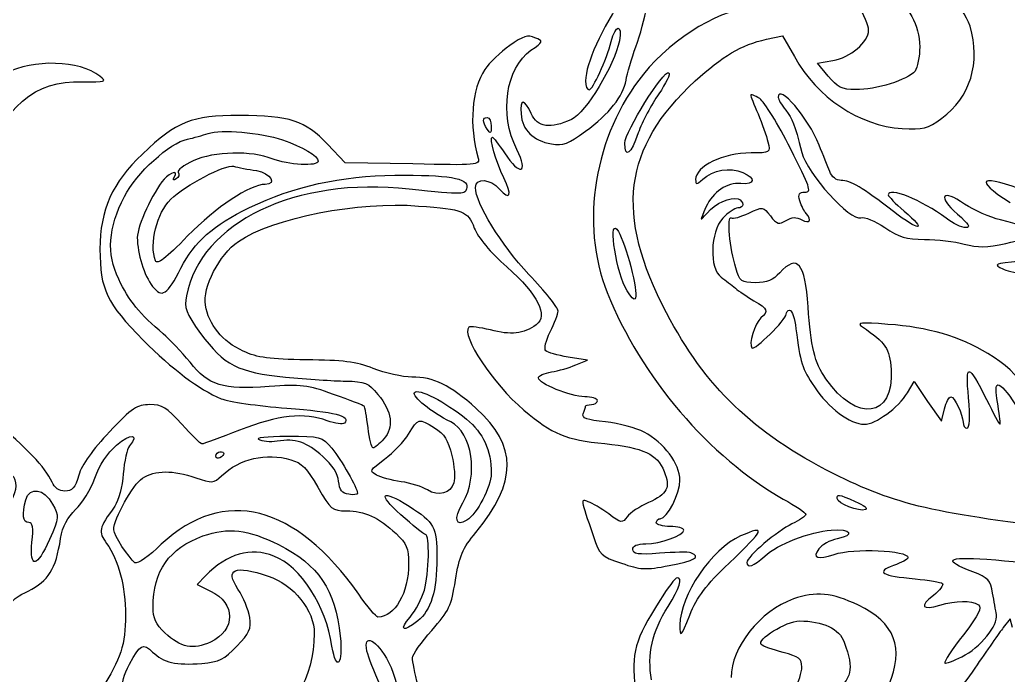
# Model space of a CAD drawing. Extents: x 5 to 315, y 92 to 398.
# Drawn here: x 139.7 to 210.7, y 302.2 to 349.3 of the extents above; entities that cross this region are included whole.
import ezdxf

# ---------------------------------------------------------------- set-up
doc = ezdxf.new("R2010")
doc.units = 0
doc.layers.get('0').update_dxf_attribs({"linetype": 'CONTINUOUS'})

msp = doc.modelspace()

# ---------------------------------------------------------------- linework, layer by layer
at = {"color": 1}
for points in [[(193.322222, 347.881222), (194.479333, 348.135222), (195.326, 346.639444)], [(167.950444, 338.934778), (163.096222, 339.019444), (161.826222, 340.345889)], [(179.634444, 324.513222), (180.481111, 324.851889), (179.098222, 325.077667)]]:
    msp.add_lwpolyline(points, dxfattribs=at)
at = {"color": 7}
for points in [[(197.753111, 345.228333), (196.991111, 346.159667), (198.091778, 346.357222)], [(185.589333, 343.958333), (185.589333, 343.958333)], [(192.193333, 343.873667), (192.193333, 343.873667)], [(194.168889, 343.704333), (194.168889, 343.704333)], [(173.566667, 341.644111), (173.566667, 341.644111)], [(158.580667, 340.656333), (158.580667, 340.656333)], [(156.718, 338.455), (156.718, 338.455)], [(183.585556, 331.568778), (183.585556, 331.568778)], [(203.454, 322.509444), (203.933778, 323.327889), (204.893333, 321.888556), (205.881111, 320.477444), (206.106889, 321.352333)], [(169.502667, 319.997667), (169.502667, 319.997667)], [(171.788667, 320.618556), (171.788667, 320.618556)], [(147.602222, 318.699444), (147.602222, 318.699444)], [(154.375556, 318.163222), (154.375556, 318.163222)], [(162.136667, 318.530111), (162.136667, 318.530111)], [(159.173333, 317.711667), (159.173333, 317.711667)], [(142.070667, 314.522556), (142.070667, 314.522556)], [(167.668222, 314.381444), (167.668222, 314.381444)], [(199.700444, 314.720111), (199.700444, 314.720111)], [(191.459556, 312.236556), (191.459556, 312.236556)], [(158.298444, 311.615667), (158.298444, 311.615667)], [(153.049111, 309.386111), (152.456444, 308.765222), (153.416, 308.285444)], [(157.564667, 309.357889), (157.564667, 309.357889)], [(185.674, 307.608111), (185.674, 307.608111)], [(195.269556, 307.721), (195.269556, 307.721)], [(210.989333, 305.660778), (210.82, 306.281667), (210.312, 305.660778)], [(166.200667, 303.177222), (166.200667, 303.177222)]]:
    msp.add_lwpolyline(points, dxfattribs=at)
at = {"color": 1}
for points in [[(207.941333, 348.812556), (207.489778, 350.336556), (205.288444, 352.283889), (203.397556, 352.848333)], [(192.616667, 350.167222), (190.217778, 350.167222), (186.661778, 348.078778), (184.488667, 345.369444)], [(205.909333, 342.208556), (207.941333, 343.704333), (208.731556, 346.216111), (207.941333, 348.812556)], [(176.699333, 347.994111), (176.219556, 348.219889), (175.852667, 348.107), (174.893111, 347.429667)], [(176.417111, 347.091), (177.320222, 347.711889), (177.320222, 347.740111), (176.699333, 347.994111)], [(188.214, 344.889667), (190.161333, 346.667667), (191.516, 347.486111), (193.322222, 347.881222)], [(174.893111, 347.429667), (174.244, 346.949889), (173.425556, 346.187889), (173.115111, 345.708111)], [(175.401111, 339.979), (174.131111, 342.519), (174.610889, 345.792778), (176.417111, 347.091)], [(145.485556, 345.228333), (144.018, 346.385444), (140.716, 346.470111), (138.684, 345.425889)], [(195.326, 346.639444), (196.991111, 343.676111), (199.982667, 341.672333), (203.058889, 341.474778)], [(173.115111, 345.708111), (172.155556, 344.325222), (171.958, 341.672333), (172.635333, 339.358111)], [(136.285111, 337.890556), (138.909778, 343.337444), (140.716, 344.917889), (144.215556, 344.833222)], [(144.215556, 344.833222), (145.908889, 344.805), (145.993556, 344.833222), (145.485556, 345.228333)], [(184.488667, 345.369444), (180.960889, 340.995), (179.916667, 334.645), (181.892222, 329.706111)], [(186.153778, 328.238556), (182.428444, 335.378778), (183.021111, 340.091889), (188.214, 344.889667)], [(155.504444, 342.406111), (152.033111, 342.406111), (151.017111, 342.011), (148.533556, 339.640333)], [(161.826222, 340.345889), (160.189333, 342.039222), (159.145111, 342.406111), (155.504444, 342.406111)], [(203.058889, 341.474778), (204.582889, 341.390111), (204.865111, 341.446556), (205.909333, 342.208556)], [(174.469778, 337.947), (173.933556, 339.019444), (173.397333, 340.853889), (173.651333, 340.853889)], [(173.651333, 340.853889), (173.707778, 340.853889), (174.102889, 340.345889), (174.526222, 339.725)], [(174.526222, 339.725), (175.626889, 338.031667), (176.276, 338.229222), (175.401111, 339.979)], [(148.533556, 339.640333), (146.360444, 337.580111), (145.485556, 335.661), (145.485556, 332.810556)], [(172.635333, 339.358111), (172.776444, 338.850111), (172.522444, 338.821889), (167.950444, 338.934778)], [(172.437778, 337.241444), (172.437778, 337.947), (173.510222, 337.890556), (174.159333, 337.128556)], [(174.159333, 337.128556), (174.949556, 336.253667), (175.090667, 336.677), (174.469778, 337.947)], [(176.276, 331.004333), (174.272222, 333.149222), (172.437778, 336.112556), (172.437778, 337.241444)], [(155.419778, 333.375), (157.903333, 335.068333), (164.112222, 336.281889), (168.345556, 335.915)], [(168.345556, 335.915), (171.647556, 335.661), (171.845111, 335.576333), (172.353111, 334.334556)], [(172.353111, 334.334556), (172.607111, 333.657222), (173.510222, 332.584778), (174.695556, 331.540556)], [(145.485556, 332.810556), (145.485556, 329.931889), (145.965333, 328.944111), (148.59, 326.291222)], [(153.049111, 328.803), (152.851556, 330.101222), (154.036889, 332.415444), (155.419778, 333.375)], [(174.695556, 331.540556), (176.953333, 329.536778), (177.687111, 328.069222), (176.784, 327.391889)], [(178.364444, 328.379667), (178.364444, 328.605444), (177.433111, 329.790778), (176.276, 331.004333)], [(181.892222, 329.706111), (184.291111, 323.666556), (189.258222, 317.852778), (194.535778, 314.889444)], [(155.758444, 325.501), (154.290889, 326.178333), (153.274889, 327.420111), (153.049111, 328.803)], [(177.8, 326.883889), (178.110444, 327.504778), (178.364444, 328.182111), (178.364444, 328.379667)], [(198.12, 316.723889), (192.390889, 319.602556), (188.919556, 322.961), (186.153778, 328.238556)], [(171.958, 327.222556), (171.393556, 326.629889), (173.679556, 323.158556), (175.909111, 321.267667)], [(173.510222, 327.025), (172.748222, 327.194333), (172.042667, 327.307222), (171.958, 327.222556)], [(176.784, 327.391889), (175.909111, 326.742778), (174.949556, 326.629889), (173.510222, 327.025)], [(177.489556, 325.529222), (177.348444, 325.670333), (177.489556, 326.263), (177.8, 326.883889)], [(148.59, 326.291222), (150.650222, 324.202778), (152.597556, 322.763444), (154.178, 322.086111)], [(160.302222, 324.880111), (157.649333, 324.908333), (156.830889, 325.021222), (155.758444, 325.501)], [(179.098222, 325.077667), (178.336222, 325.190556), (177.602444, 325.416333), (177.489556, 325.529222)], [(165.1, 324.259222), (163.858222, 324.739), (162.898667, 324.851889), (160.302222, 324.880111)], [(167.865778, 323.638333), (167.216667, 323.638333), (165.946667, 323.920556), (165.1, 324.259222)], [(177.884667, 324.005222), (178.364444, 324.089889), (179.182889, 324.315667), (179.634444, 324.513222)], [(172.494222, 321.380556), (170.575111, 323.102111), (169.446222, 323.638333), (167.865778, 323.638333)], [(176.953333, 323.581889), (176.953333, 323.723), (177.376667, 323.920556), (177.884667, 324.005222)], [(180.283556, 322.227222), (179.267556, 322.227222), (176.953333, 323.186778), (176.953333, 323.581889)], [(181.186667, 321.945), (181.186667, 322.114333), (180.763333, 322.227222), (180.283556, 322.227222)], [(149.069778, 321.662778), (148.138444, 321.662778), (147.799778, 321.437), (146.162889, 319.715444)], [(151.355778, 320.251667), (150.283333, 321.465222), (149.944667, 321.662778), (149.069778, 321.662778)], [(154.178, 322.086111), (154.714222, 321.860333), (156.830889, 321.578111), (158.891111, 321.408778)], [(158.891111, 321.408778), (162.362444, 321.154778), (163.519556, 320.844333), (163.039778, 320.336333)], [(180.170667, 321.013667), (180.283556, 321.239444), (180.34, 321.493444), (180.34, 321.549889)], [(180.34, 321.549889), (180.34, 321.606333), (180.537556, 321.662778), (180.763333, 321.662778)], [(180.763333, 321.662778), (180.989111, 321.662778), (181.186667, 321.803889), (181.186667, 321.945)], [(161.798, 320.505667), (160.132889, 321.126556), (158.298444, 320.929), (155.504444, 319.828333)], [(172.466, 312.490556), (175.457556, 316.103), (175.457556, 318.727667), (172.494222, 321.380556)], [(175.909111, 321.267667), (177.997556, 319.517889), (178.872444, 319.151), (181.722889, 318.868778)], [(181.779333, 320.421), (180.424667, 320.562111), (180.057778, 320.703222), (180.170667, 321.013667)], [(142.042444, 316.103), (141.534444, 317.203667), (140.236222, 318.558333), (137.865556, 320.505667)], [(152.795111, 318.840556), (152.710444, 318.840556), (152.061333, 319.489667), (151.355778, 320.251667)], [(163.039778, 320.336333), (162.926889, 320.223444), (162.362444, 320.308111), (161.798, 320.505667)], [(184.545111, 319.687222), (184.008889, 319.969444), (182.738889, 320.308111), (181.779333, 320.421)], [(146.162889, 319.715444), (144.977556, 318.445444), (144.187333, 317.344778), (143.961556, 316.611)], [(155.504444, 319.828333), (154.121556, 319.292111), (152.908, 318.840556), (152.795111, 318.840556)], [(187.113333, 316.244111), (187.113333, 317.401222), (185.956222, 318.953444), (184.545111, 319.687222)], [(181.722889, 318.868778), (184.516889, 318.558333), (185.476444, 318.135), (185.984444, 316.865)], [(143.961556, 316.611), (143.707556, 315.679667), (143.481778, 315.453889), (142.973778, 315.453889)], [(185.984444, 316.865), (186.464222, 315.736111), (186.210222, 315.228111), (184.855556, 314.635444)], [(215.758889, 312.631667), (205.373111, 313.817), (202.579111, 314.466111), (198.12, 316.723889)], [(142.973778, 315.453889), (142.578667, 315.453889), (142.211778, 315.707889), (142.042444, 316.103)], [(185.702222, 313.478333), (186.210222, 313.478333), (187.113333, 315.284556), (187.113333, 316.244111)], [(180.537556, 314.691889), (179.973111, 314.889444), (179.944889, 315.002333), (180.904444, 312.208333)], [(182.005111, 313.817), (181.468889, 314.212111), (180.819778, 314.607222), (180.537556, 314.691889)], [(184.855556, 314.635444), (184.234667, 314.353222), (183.529111, 313.901667), (183.331556, 313.619444)], [(194.535778, 314.889444), (195.410667, 314.409667), (196.144444, 313.901667), (196.144444, 313.788778)], [(183.331556, 313.619444), (182.992889, 313.139667), (182.908222, 313.139667), (182.005111, 313.817)], [(196.144444, 313.788778), (196.144444, 313.675889), (195.692889, 313.365444), (195.156667, 313.111444)], [(185.42, 313.196111), (185.42, 313.365444), (185.561111, 313.478333), (185.702222, 313.478333)], [(186.407778, 312.913889), (185.871556, 312.913889), (185.42, 313.055), (185.42, 313.196111)], [(187.395556, 312.659889), (187.395556, 312.801), (186.944, 312.913889), (186.407778, 312.913889)], [(195.156667, 313.111444), (194.112444, 312.603444), (191.911111, 310.740778), (191.911111, 310.345667)], [(170.998444, 309.075667), (171.280667, 310.797222), (171.506444, 311.333444), (172.466, 312.490556)], [(180.904444, 312.208333), (181.356, 310.881889), (181.440667, 310.769), (182.908222, 310.289222)], [(184.658, 311.672111), (185.702222, 311.672111), (187.395556, 312.293), (187.395556, 312.659889)], [(193.209333, 310.797222), (194.112444, 311.643889), (196.454889, 312.547), (197.978889, 312.659889)], [(197.978889, 312.659889), (199.39, 312.772778), (199.728667, 312.293), (198.402222, 312.039)], [(183.726667, 311.277), (183.726667, 311.531), (184.037111, 311.672111), (184.658, 311.672111)], [(198.402222, 312.039), (197.894222, 311.926111), (197.273333, 311.587444), (197.075778, 311.305222)], [(185.645778, 310.994778), (184.093556, 310.881889), (183.726667, 310.938333), (183.726667, 311.277)], [(187.903556, 311.023), (187.706, 311.107667), (186.69, 311.079444), (185.645778, 310.994778)], [(186.351333, 310.119889), (188.157556, 310.458556), (188.665556, 310.740778), (187.903556, 311.023)], [(191.911111, 310.345667), (191.911111, 309.894111), (192.419111, 310.063444), (193.209333, 310.797222)], [(197.075778, 311.305222), (196.596, 310.656111), (196.991111, 310.515), (198.176444, 310.910111)], [(198.176444, 310.910111), (199.559333, 311.389889), (203.482222, 311.220556), (203.482222, 310.684333)], [(208.138889, 309.668333), (205.937556, 310.486778), (206.248, 310.769), (209.154889, 310.571444)], [(182.908222, 310.289222), (184.262889, 309.809444), (184.629778, 309.781222), (186.351333, 310.119889)], [(202.438, 310.119889), (201.139778, 309.640111), (201.591333, 309.386111), (203.990222, 309.160333)], [(203.482222, 310.684333), (203.482222, 310.571444), (203.030667, 310.317444), (202.438, 310.119889)], [(209.154889, 310.571444), (212.513333, 310.317444), (215.589556, 309.781222), (220.556667, 308.567667)], [(209.55, 308.144333), (209.408889, 309.047444), (209.239556, 309.245), (208.138889, 309.668333)], [(169.305111, 305.463222), (170.546889, 306.874333), (170.716222, 307.213), (170.998444, 309.075667)], [(203.990222, 309.160333), (204.978, 309.075667), (205.852889, 308.934556), (205.965778, 308.821667)], [(205.965778, 308.821667), (206.050444, 308.737), (205.768222, 308.341889), (205.316667, 307.975)], [(205.316667, 307.975), (204.300667, 307.184778), (204.47, 306.902556), (205.768222, 307.269444)], [(209.832222, 306.592111), (209.775778, 306.874333), (209.662889, 307.579889), (209.55, 308.144333)], [(205.768222, 307.269444), (206.953556, 307.608111), (207.997778, 307.636333), (208.534, 307.297667)], [(208.534, 307.297667), (208.816222, 307.100111), (208.590444, 306.620333), (207.461556, 305.152778)], [(207.348667, 303.572333), (208.675111, 304.221444), (209.973333, 305.830111), (209.832222, 306.592111)], [(167.922222, 303.487667), (167.922222, 303.741667), (168.543111, 304.616556), (169.305111, 305.463222)], [(207.461556, 305.152778), (206.643111, 304.108556), (206.050444, 303.205444), (206.135111, 303.120778)], [(168.317333, 301.512111), (168.091556, 302.358778), (167.922222, 303.261889), (167.922222, 303.487667)], [(206.135111, 303.120778), (206.191556, 303.064333), (206.756, 303.261889), (207.348667, 303.572333)]]:
    msp.add_open_spline(points, degree=3, dxfattribs=at)
at = {"color": 7}
for points in [[(183.162222, 351.155), (181.440667, 348.530333), (180.368222, 346.187889), (180.34, 344.889667)], [(202.240444, 350.985667), (203.482222, 350.393), (204.328889, 348.897222), (204.328889, 347.345)], [(183.952444, 347.345), (184.262889, 348.191667), (184.601556, 349.461667), (184.714444, 350.167222)], [(200.66, 348.530333), (200.66, 348.840778), (200.321333, 349.659222), (199.898, 350.364778)], [(182.174444, 347.711889), (182.484889, 348.953667), (182.992889, 349.010111), (182.767111, 347.768333)], [(198.091778, 346.357222), (199.333556, 346.554778), (200.66, 347.683667), (200.66, 348.530333)], [(182.767111, 347.768333), (182.428444, 346.018556), (180.368222, 342.631889), (179.324, 342.123889)], [(180.594, 344.240556), (180.848, 344.240556), (181.864, 346.441889), (182.174444, 347.711889)], [(183.246889, 344.946111), (183.331556, 345.425889), (183.642, 346.498333), (183.952444, 347.345)], [(204.328889, 347.345), (204.328889, 346.639444), (204.159556, 345.849222), (203.990222, 345.595222)], [(183.162222, 340.430556), (183.162222, 341.249), (185.956222, 345.708111), (186.323111, 345.482333)], [(203.990222, 345.595222), (203.482222, 344.974333), (201.168, 344.240556), (199.728667, 344.268778)], [(180.34, 341.277222), (182.033333, 342.519), (183.049333, 343.789), (183.246889, 344.946111)], [(180.34, 344.889667), (180.34, 344.522778), (180.452889, 344.240556), (180.594, 344.240556)], [(186.323111, 345.482333), (186.436, 345.397667), (186.125556, 344.720333), (185.589333, 343.958333)], [(199.728667, 344.268778), (198.740889, 344.268778), (198.402222, 344.438111), (197.753111, 345.228333)], [(197.104, 340.289444), (196.342, 342.236778), (194.168889, 344.748556), (194.168889, 343.704333)], [(176.445333, 342.547222), (175.937333, 343.647889), (175.626889, 343.619667), (175.711556, 342.519)], [(185.589333, 343.958333), (185.081333, 343.196333), (184.404, 341.954556), (184.121778, 341.164333)], [(192.842444, 343.619667), (192.475556, 343.845444), (192.193333, 343.958333), (192.193333, 343.873667)], [(192.193333, 343.873667), (192.193333, 343.817222), (192.419111, 343.196333), (192.729556, 342.519)], [(195.043778, 340.035444), (194.168889, 341.785222), (193.181111, 343.393889), (192.842444, 343.619667)], [(194.168889, 343.704333), (194.168889, 343.591444), (194.394667, 343.168111), (194.705111, 342.801222)], [(194.705111, 342.801222), (195.241333, 342.095667), (195.297778, 341.898111), (195.862222, 339.753222)], [(173.284444, 341.418333), (172.917556, 341.954556), (172.917556, 342.265), (173.284444, 342.265)], [(173.284444, 342.265), (173.453778, 342.265), (173.566667, 341.982778), (173.566667, 341.644111)], [(175.711556, 342.519), (175.796222, 341.361889), (176.586444, 340.599889), (177.884667, 340.374111)], [(179.324, 342.123889), (177.828222, 341.418333), (176.868667, 341.559444), (176.445333, 342.547222)], [(192.729556, 342.519), (193.011778, 341.841667), (193.322222, 340.938556), (193.435111, 340.515222)], [(153.246667, 341.107889), (154.178, 341.446556), (157.000222, 341.192556), (158.580667, 340.656333)], [(173.566667, 341.644111), (173.566667, 341.107889), (173.510222, 341.079667), (173.284444, 341.418333)], [(177.884667, 340.374111), (178.759556, 340.233), (179.098222, 340.374111), (180.34, 341.277222)], [(147.235333, 336.592333), (148.110222, 338.285667), (150.480889, 340.458778), (151.779111, 340.712778)], [(151.779111, 340.712778), (152.202444, 340.797444), (152.851556, 340.995), (153.246667, 341.107889)], [(158.580667, 340.656333), (160.02, 340.176556), (161.148889, 339.499222), (161.148889, 339.132333)], [(184.121778, 341.164333), (183.585556, 339.612111), (183.162222, 339.301667), (183.162222, 340.430556)], [(157.846889, 339.301667), (156.407556, 339.894333), (153.67, 339.837889), (152.174222, 339.160556)], [(193.435111, 340.515222), (193.604444, 339.725), (193.604444, 339.725), (192.221556, 339.725)], [(196.088, 336.902778), (196.596, 336.902778), (196.454889, 337.269667), (195.043778, 340.035444)], [(197.866, 338.398556), (197.724889, 338.737222), (197.386222, 339.583889), (197.104, 340.289444)], [(152.174222, 339.160556), (151.496889, 338.850111), (151.017111, 338.483222), (151.101778, 338.342111)], [(161.148889, 339.132333), (161.148889, 338.737222), (158.975778, 338.850111), (157.846889, 339.301667)], [(192.221556, 339.725), (190.189556, 339.725), (188.242222, 338.765444), (188.242222, 337.805889)], [(195.862222, 339.753222), (196.257333, 338.229222), (199.333556, 334.814333), (200.095556, 335.068333)], [(150.819556, 337.975222), (151.13, 338.511444), (150.565556, 338.370333), (150.085778, 337.834111)], [(150.565556, 336.394778), (151.609778, 337.410778), (154.460222, 338.906556), (155.081111, 338.765444)], [(155.081111, 338.765444), (155.391556, 338.680778), (156.125333, 338.539667), (156.718, 338.455)], [(156.718, 338.455), (157.734, 338.257444), (158.242, 337.467222), (157.338889, 337.467222)], [(188.750222, 337.834111), (189.484, 338.511444), (190.697556, 338.709), (191.628889, 338.313889)], [(150.085778, 337.834111), (149.267333, 336.874556), (148.166667, 334.503889), (148.166667, 333.657222)], [(150.960667, 337.862333), (150.734889, 337.749444), (150.706667, 337.777667), (150.819556, 337.975222)], [(151.101778, 338.342111), (151.214667, 338.201), (151.13, 337.975222), (150.960667, 337.862333)], [(167.668222, 337.128556), (159.540222, 338.031667), (152.682222, 334.729667), (151.694444, 329.480333)], [(156.21, 335.802111), (159.370889, 337.326111), (162.814, 338.088111), (166.652222, 338.116333)], [(166.652222, 338.116333), (170.462222, 338.172778), (171.958, 337.918778), (171.816889, 337.241444)], [(188.242222, 337.805889), (188.242222, 337.439), (188.298667, 337.439), (188.750222, 337.834111)], [(191.628889, 338.313889), (192.588444, 337.918778), (192.503778, 337.439), (191.487778, 337.523667)], [(198.684444, 337.749444), (198.345778, 337.749444), (198.007111, 338.003444), (197.866, 338.398556)], [(202.438, 335.519889), (200.180222, 337.269667), (199.361778, 337.749444), (198.684444, 337.749444)], [(212.09, 336.902778), (208.703333, 338.257444), (208.054222, 337.890556), (210.82, 336.169)], [(157.338889, 337.467222), (156.238222, 337.467222), (153.811111, 335.830333), (151.779111, 333.770111)], [(171.816889, 337.241444), (171.704, 336.705222), (171.675778, 336.705222), (167.668222, 337.128556)], [(191.487778, 337.523667), (190.471778, 337.608333), (189.512222, 336.959222), (188.976, 335.830333)], [(206.219778, 335.040111), (204.47, 336.338333), (202.071111, 337.326111), (202.071111, 336.705222)], [(207.546222, 336.056111), (205.937556, 337.185), (205.542444, 336.620556), (207.038222, 335.322333)], [(146.840222, 330.665667), (145.937111, 332.528333), (146.078222, 334.306333), (147.235333, 336.592333)], [(149.464889, 331.992111), (149.013333, 333.177444), (149.577778, 335.435222), (150.565556, 336.394778)], [(189.060667, 335.407), (189.653333, 336.112556), (190.725778, 336.592333), (191.290222, 336.423)], [(191.290222, 336.423), (191.741778, 336.253667), (191.741778, 335.773889), (191.262, 335.773889)], [(195.721111, 336.281889), (195.58, 336.789889), (195.664667, 336.902778), (196.088, 336.902778)], [(202.071111, 336.705222), (202.071111, 336.620556), (202.579111, 336.084333), (203.2, 335.548111)], [(151.299333, 331.455889), (152.258889, 333.346778), (153.613556, 334.532111), (156.21, 335.802111)], [(188.976, 335.830333), (188.524444, 334.786111), (188.524444, 334.786111), (189.060667, 335.407)], [(191.262, 335.773889), (191.036222, 335.773889), (190.584667, 335.435222), (190.189556, 335.040111)], [(192.052222, 335.407), (193.068222, 335.886778), (193.096444, 335.886778), (193.604444, 335.209444)], [(196.172667, 335.378778), (196.031556, 335.519889), (195.834, 335.915), (195.721111, 336.281889)], [(210.114444, 334.927222), (209.380667, 335.096556), (208.223556, 335.604556), (207.546222, 336.056111)], [(183.190444, 330.101222), (182.428444, 331.568778), (181.948667, 335.350556), (182.710667, 334.080556)], [(190.189556, 335.040111), (189.286444, 334.052333), (189.201778, 331.427667), (190.076667, 330.806778)], [(191.120889, 331.484111), (190.697556, 332.810556), (190.471778, 335.265889), (190.782222, 335.068333)], [(190.782222, 335.068333), (190.923333, 334.983667), (191.487778, 335.124778), (192.052222, 335.407)], [(193.604444, 335.209444), (194.084222, 334.588556), (194.225333, 334.560333), (194.733333, 334.870778)], [(194.733333, 334.870778), (195.156667, 335.124778), (195.467111, 335.153), (195.862222, 334.927222)], [(195.862222, 334.927222), (196.426667, 334.616778), (196.624222, 334.870778), (196.172667, 335.378778)], [(200.095556, 335.068333), (200.349556, 335.153), (201.111556, 334.842556), (201.817111, 334.362778)], [(203.2, 335.548111), (204.921556, 334.108778), (204.300667, 334.080556), (202.438, 335.519889)], [(207.630889, 334.362778), (207.348667, 334.362778), (206.699556, 334.673222), (206.219778, 335.040111)], [(207.038222, 335.322333), (207.856667, 334.616778), (207.997778, 334.391), (207.630889, 334.362778)], [(212.400444, 333.826556), (212.598, 334.137), (211.694889, 334.560333), (210.114444, 334.927222)], [(201.817111, 334.362778), (202.833111, 333.685444), (203.341111, 333.516111), (204.667556, 333.516111)], [(148.166667, 333.657222), (148.166667, 332.471889), (148.646444, 330.947889), (149.267333, 330.129444)], [(151.779111, 333.770111), (150.198667, 332.133222), (149.577778, 331.681667), (149.464889, 331.992111)], [(182.710667, 334.080556), (182.936444, 333.685444), (183.331556, 332.556556), (183.585556, 331.568778)], [(204.667556, 333.516111), (205.570667, 333.516111), (206.840667, 333.375), (207.518, 333.177444)], [(210.509556, 333.233889), (211.469111, 333.431444), (212.315778, 333.685444), (212.400444, 333.826556)], [(207.518, 333.177444), (208.505778, 332.923444), (209.126667, 332.923444), (210.509556, 333.233889)], [(196.313778, 328.690111), (196.088, 331.851), (195.551778, 332.500111), (194.281778, 331.117222)], [(149.267333, 330.129444), (149.944667, 329.282778), (150.311556, 329.536778), (151.299333, 331.455889)], [(183.585556, 331.568778), (184.206444, 329.169889), (184.008889, 328.492556), (183.190444, 330.101222)], [(192.532, 330.411667), (191.516, 330.411667), (191.403111, 330.496333), (191.120889, 331.484111)], [(211.525556, 331.963889), (209.662889, 331.766333), (209.606444, 331.738111), (210.283778, 331.399444)], [(210.283778, 331.399444), (210.678889, 331.173667), (212.710889, 330.863222), (214.799333, 330.722111)], [(150.029333, 326.742778), (148.364222, 328.125667), (147.517556, 329.169889), (146.840222, 330.665667)], [(190.076667, 330.806778), (190.387111, 330.581), (190.838667, 330.242333), (191.092667, 330.016556)], [(194.281778, 331.117222), (193.802, 330.609222), (193.350444, 330.411667), (192.532, 330.411667)], [(191.092667, 330.016556), (191.318444, 329.819), (191.939333, 329.423889), (192.419111, 329.113444)], [(151.694444, 329.480333), (151.525111, 328.577222), (151.638, 328.266778), (152.710444, 326.771)], [(192.419111, 329.113444), (193.435111, 328.520778), (193.491556, 328.379667), (192.927111, 327.899889)], [(197.583778, 323.525444), (196.765333, 324.682556), (196.511333, 325.811444), (196.313778, 328.690111)], [(192.927111, 327.899889), (192.503778, 327.533), (192.024, 325.952556), (192.278, 325.726778)], [(192.278, 325.726778), (192.475556, 325.529222), (194.733333, 327.758778), (194.733333, 328.153889)], [(194.733333, 328.153889), (194.733333, 328.295), (194.846222, 328.436111), (194.987333, 328.436111)], [(194.987333, 328.436111), (195.156667, 328.436111), (195.354222, 327.843444), (195.438889, 327.109667)], [(195.438889, 327.109667), (195.749333, 324.654333), (195.890444, 324.259222), (196.765333, 322.932778)], [(202.042889, 327.420111), (200.067333, 327.589444), (199.756889, 327.533), (200.208444, 327.250778)], [(200.208444, 327.250778), (201.901778, 326.093667), (202.155778, 325.726778), (202.268667, 324.174556)], [(209.211333, 325.331667), (207.235778, 326.545222), (204.921556, 327.222556), (202.042889, 327.420111)], [(151.948444, 324.710778), (151.327556, 325.444556), (150.480889, 326.347667), (150.029333, 326.742778)], [(152.710444, 326.771), (154.403778, 324.485), (155.391556, 323.977), (158.806444, 323.638333)], [(213.501111, 318.417222), (212.626222, 322.283667), (211.694889, 323.807667), (209.211333, 325.331667)], [(157.621111, 322.961), (154.262667, 322.735222), (153.303111, 323.017444), (151.948444, 324.710778)], [(207.828444, 322.170778), (207.602667, 324.682556), (207.800222, 324.654333), (209.126667, 322.029667)], [(158.806444, 323.638333), (160.330444, 323.497222), (162.277778, 323.356111), (163.124444, 323.356111)], [(202.268667, 324.174556), (202.494444, 320.703222), (199.813333, 320.336333), (197.583778, 323.525444)], [(162.249556, 322.396556), (160.386889, 323.073889), (159.907111, 323.130333), (157.621111, 322.961)], [(163.124444, 323.356111), (164.507333, 323.327889), (164.761333, 323.215), (165.438667, 322.396556)], [(168.063333, 322.537667), (168.289111, 322.876333), (170.292889, 321.860333), (171.788667, 320.618556)], [(196.765333, 322.932778), (197.753111, 321.437), (199.333556, 320.251667), (200.349556, 320.251667)], [(209.945111, 321.578111), (209.804, 322.283667), (209.775778, 322.961), (209.860444, 323.045667)], [(209.860444, 323.045667), (210.199111, 323.412556), (211.666667, 321.126556), (212.231111, 319.348556)], [(164.450889, 321.549889), (164.394444, 321.606333), (163.406667, 322.001444), (162.249556, 322.396556)], [(165.438667, 322.396556), (166.454667, 321.183), (166.595778, 319.997667), (165.862, 319.207444)], [(170.659778, 320.421), (169.248667, 321.126556), (167.894, 322.227222), (168.063333, 322.537667)], [(200.349556, 320.251667), (201.168, 320.251667), (202.776667, 321.437), (203.454, 322.509444)], [(206.106889, 321.352333), (206.219778, 321.832111), (206.417333, 322.227222), (206.558444, 322.227222)], [(206.558444, 322.227222), (206.812444, 322.227222), (207.433333, 320.957222), (207.433333, 320.392778)], [(207.715556, 319.969444), (207.913111, 319.969444), (207.969556, 320.703222), (207.828444, 322.170778)], [(164.733111, 319.997667), (164.620222, 320.816111), (164.507333, 321.493444), (164.450889, 321.549889)], [(209.126667, 322.029667), (209.606444, 321.041889), (210.029778, 320.251667), (210.086222, 320.251667)], [(210.086222, 320.251667), (210.142667, 320.251667), (210.058, 320.844333), (209.945111, 321.578111)], [(167.64, 319.546111), (168.345556, 320.703222), (168.345556, 320.703222), (169.502667, 319.997667)], [(165.1, 318.558333), (164.987111, 318.558333), (164.817778, 319.207444), (164.733111, 319.997667)], [(169.502667, 319.997667), (170.208222, 319.574333), (170.462222, 319.122778), (170.744444, 318.022111)], [(171.534667, 314.607222), (172.663556, 316.582778), (172.212, 319.659), (170.659778, 320.421)], [(171.788667, 320.618556), (173.002222, 319.630778), (173.566667, 318.417222), (173.566667, 316.723889)], [(207.433333, 320.392778), (207.433333, 320.167), (207.574444, 319.969444), (207.715556, 319.969444)], [(146.670889, 318.755889), (147.686889, 319.602556), (148.336, 319.574333), (147.602222, 318.699444)], [(156.887333, 319.151), (156.633333, 319.292111), (157.395333, 319.405), (158.947556, 319.405)], [(158.947556, 319.405), (161.318222, 319.405), (161.402889, 319.376778), (162.136667, 318.530111)], [(165.918444, 317.739889), (166.539333, 318.219667), (167.329556, 319.038111), (167.64, 319.546111)], [(145.118667, 316.385222), (145.457333, 317.344778), (145.993556, 318.163222), (146.670889, 318.755889)], [(147.602222, 318.699444), (147.432889, 318.501889), (147.235333, 317.598778), (147.150667, 316.695667)], [(158.213778, 319.038111), (157.705778, 318.953444), (157.113111, 319.009889), (156.887333, 319.151)], [(161.487556, 317.937444), (160.302222, 318.981667), (159.512, 319.263889), (158.213778, 319.038111)], [(165.862, 319.207444), (165.551556, 318.840556), (165.184667, 318.558333), (165.1, 318.558333)], [(153.811111, 317.965667), (153.811111, 318.135), (153.952222, 318.276111), (154.093333, 318.276111)], [(154.093333, 317.852778), (153.952222, 317.768111), (153.811111, 317.824556), (153.811111, 317.965667)], [(154.093333, 318.276111), (154.262667, 318.276111), (154.375556, 318.219667), (154.375556, 318.163222)], [(154.375556, 318.163222), (154.375556, 318.078556), (154.262667, 317.937444), (154.093333, 317.852778)], [(154.206222, 316.554556), (155.532667, 317.796333), (157.395333, 318.219667), (159.173333, 317.711667)], [(162.616444, 316.159444), (162.56, 316.723889), (162.164889, 317.316556), (161.487556, 317.937444)], [(162.136667, 318.530111), (162.814, 317.683444), (163.971111, 315.679667), (163.971111, 315.312778)], [(170.744444, 318.022111), (170.913778, 317.260111), (170.998444, 316.357), (170.885556, 316.046556)], [(159.173333, 317.711667), (159.963556, 317.485889), (160.358667, 317.090778), (161.120667, 315.736111)], [(165.325778, 316.611), (164.817778, 316.893222), (164.846, 316.977889), (165.918444, 317.739889)], [(138.966222, 316.695667), (140.095111, 316.272333), (139.022667, 313.760556), (137.724444, 313.760556)], [(147.150667, 316.695667), (147.094222, 315.792556), (146.812, 314.776556), (146.558, 314.381444)], [(148.533556, 316.385222), (149.436667, 316.977889), (150.734889, 316.977889), (152.371778, 316.413444)], [(152.371778, 316.413444), (153.528889, 316.018333), (153.641778, 316.018333), (154.206222, 316.554556)], [(167.103778, 316.131222), (166.426444, 316.244111), (165.636222, 316.441667), (165.325778, 316.611)], [(173.566667, 316.723889), (173.566667, 315.764333), (172.550667, 313.817), (171.816889, 313.365444)], [(140.151556, 314.833), (140.433778, 315.792556), (141.478, 315.651444), (142.070667, 314.522556)], [(143.735778, 314.127444), (144.215556, 314.579), (144.836444, 315.595), (145.118667, 316.385222)], [(146.473333, 312.688111), (146.473333, 313.478333), (147.856222, 315.933667), (148.533556, 316.385222)], [(164.055778, 308.059667), (159.512, 314.522556), (154.403778, 315.820778), (149.888222, 311.643889)], [(161.120667, 315.736111), (162.052, 314.127444), (162.136667, 314.042778), (163.180889, 314.042778)], [(163.350222, 315.228111), (162.870444, 315.284556), (162.672889, 315.538556), (162.616444, 316.159444)], [(168.994667, 315.538556), (168.627778, 315.764333), (167.781111, 316.046556), (167.103778, 316.131222)], [(170.885556, 316.046556), (170.659778, 315.284556), (169.784889, 315.058778), (168.994667, 315.538556)], [(163.971111, 315.312778), (163.971111, 315.199889), (163.688889, 315.171667), (163.350222, 315.228111)], [(167.075556, 313.760556), (165.354, 315.312778), (165.664444, 315.623222), (167.668222, 314.381444)], [(198.402222, 314.917667), (198.402222, 315.256333), (198.430444, 315.256333), (199.700444, 314.720111)], [(140.377333, 313.196111), (139.954, 313.196111), (139.869333, 313.788778), (140.151556, 314.833)], [(142.070667, 314.522556), (142.578667, 313.647667), (142.550444, 313.591222), (141.873111, 311.982556)], [(146.558, 314.381444), (145.372667, 312.744556), (145.344444, 312.575222), (145.965333, 311.700333)], [(167.668222, 314.381444), (169.502667, 313.196111), (169.672, 312.913889), (169.672, 310.684333)], [(171.816889, 313.365444), (170.998444, 312.857444), (170.857333, 313.450111), (171.534667, 314.607222)], [(200.434222, 314.127444), (199.982667, 313.958111), (198.402222, 314.579), (198.402222, 314.917667)], [(199.700444, 314.720111), (200.321333, 314.466111), (200.631778, 314.183889), (200.434222, 314.127444)], [(142.663333, 312.067222), (142.804444, 312.942111), (143.143111, 313.563), (143.735778, 314.127444)], [(163.180889, 314.042778), (164.450889, 314.042778), (165.495111, 313.563), (166.736889, 312.405889)], [(168.853556, 312.349444), (168.712444, 312.349444), (167.922222, 312.998556), (167.075556, 313.760556)], [(140.603111, 311.785), (140.716, 312.857444), (140.659556, 313.196111), (140.377333, 313.196111)], [(190.641111, 310.289222), (193.209333, 312.744556), (193.350444, 313.055), (191.459556, 312.236556)], [(147.997333, 310.317444), (147.545778, 310.656111), (146.473333, 312.321222), (146.473333, 312.688111)], [(149.295556, 307.128333), (149.295556, 309.724778), (150.452667, 311.361667), (152.879778, 312.236556)], [(152.879778, 312.236556), (154.714222, 312.885667), (156.097111, 312.716333), (158.298444, 311.615667)], [(166.736889, 312.405889), (167.498889, 311.700333), (167.64, 311.361667), (167.64, 310.261)], [(168.768889, 308.341889), (169.107556, 309.555444), (169.164, 312.349444), (168.853556, 312.349444)], [(191.459556, 312.236556), (189.399333, 311.333444), (187.113333, 307.975), (187.113333, 305.858333)], [(140.320889, 308.285444), (141.816667, 309.047444), (142.296444, 309.809444), (142.663333, 312.067222)], [(141.873111, 311.982556), (140.941778, 309.950556), (140.433778, 309.865889), (140.603111, 311.785)], [(145.965333, 311.700333), (146.812, 310.543222), (147.32, 308.567667), (147.32, 306.563889)], [(149.888222, 311.643889), (149.013333, 310.797222), (148.166667, 310.204556), (147.997333, 310.317444)], [(158.298444, 311.615667), (161.177111, 310.176333), (162.390667, 308.370111), (162.729333, 305.039889)], [(157.959778, 310.797222), (156.322889, 311.446333), (154.629556, 310.966556), (153.049111, 309.386111)], [(162.136667, 304.334333), (161.713333, 307.213), (159.907111, 310.035222), (157.959778, 310.797222)], [(155.391556, 308.426556), (154.432, 309.865889), (155.137556, 310.176333), (157.564667, 309.357889)], [(167.64, 310.261), (167.64, 308.144333), (166.652222, 306.422778), (165.438667, 306.422778)], [(169.672, 310.684333), (169.672, 308.285444), (169.248667, 306.902556), (168.289111, 306.140556)], [(187.818889, 306.563889), (188.355111, 307.890333), (188.976, 308.708778), (190.641111, 310.289222)], [(157.564667, 309.357889), (159.399111, 308.737), (160.866667, 306.902556), (160.866667, 305.237444)], [(186.915778, 309.245), (186.774667, 309.245), (186.238444, 308.511222), (185.674, 307.608111)], [(186.266667, 307.184778), (187.085111, 308.483), (187.339111, 309.245), (186.915778, 309.245)], [(138.317111, 305.463222), (138.938, 307.523444), (138.994444, 307.608111), (140.320889, 308.285444)], [(153.416, 308.285444), (155.250444, 307.410556), (155.250444, 305.491444), (153.416, 304.616556)], [(156.238222, 306.394556), (156.153556, 306.930778), (155.786667, 307.833889), (155.391556, 308.426556)], [(165.438667, 306.422778), (165.297556, 306.422778), (164.676667, 307.156556), (164.055778, 308.059667)], [(167.752889, 306.422778), (168.148, 306.902556), (168.599556, 307.749222), (168.768889, 308.341889)], [(199.926222, 307.269444), (198.035333, 308.172556), (196.85, 308.285444), (195.269556, 307.721)], [(185.674, 307.608111), (183.867778, 304.785889), (183.613778, 303.854556), (183.896, 301.286333)], [(195.269556, 307.721), (192.870667, 306.874333), (190.782222, 304.249667), (190.782222, 302.076556)], [(202.099333, 301.540333), (203.228222, 304.193222), (202.550889, 306.027667), (199.926222, 307.269444)], [(147.32, 306.563889), (147.32, 304.447222), (146.981333, 303.403), (145.570222, 301.229889)], [(150.142222, 305.293889), (149.493111, 305.886556), (149.295556, 306.338111), (149.295556, 307.128333)], [(185.081333, 301.907222), (184.742667, 303.769889), (185.109556, 305.322111), (186.266667, 307.184778)], [(187.113333, 305.858333), (187.113333, 304.927), (187.169778, 304.955222), (187.818889, 306.563889)], [(155.306889, 304.334333), (156.21, 305.265667), (156.351111, 305.576111), (156.238222, 306.394556)], [(168.289111, 306.140556), (167.216667, 305.293889), (166.934444, 305.463222), (167.752889, 306.422778)], [(192.955333, 304.447222), (192.560222, 304.785889), (194.761556, 306.140556), (195.692889, 306.140556)], [(195.692889, 306.140556), (197.358, 306.140556), (198.571556, 305.576111), (198.910222, 304.616556)], [(153.416, 304.616556), (152.202444, 304.052111), (151.271111, 304.221444), (150.142222, 305.293889)], [(160.866667, 305.237444), (160.866667, 302.048333), (159.229778, 299.395444), (156.576889, 298.238333)], [(164.648444, 303.967444), (164.338, 305.350333), (165.382222, 304.785889), (166.200667, 303.177222)], [(210.312, 305.660778), (210.058, 305.322111), (209.126667, 303.995667), (208.28, 302.753889)], [(147.602222, 303.036111), (148.336, 304.447222), (148.59, 304.588333), (149.267333, 303.911)], [(162.729333, 305.039889), (162.955111, 303.036111), (162.447111, 302.415222), (162.136667, 304.334333)], [(194.535778, 303.882778), (193.773778, 304.080333), (193.068222, 304.334333), (192.955333, 304.447222)], [(198.910222, 304.616556), (199.615778, 302.612778), (199.474667, 302.020111), (198.12, 300.947667)], [(149.267333, 303.911), (150.029333, 303.149), (150.960667, 302.951444), (152.795111, 303.092556)], [(152.795111, 303.092556), (154.065111, 303.205444), (154.403778, 303.374778), (155.306889, 304.334333)], [(165.579778, 301.568556), (165.184667, 302.443444), (164.761333, 303.544111), (164.648444, 303.967444)], [(195.862222, 302.838556), (195.862222, 303.431222), (195.664667, 303.572333), (194.535778, 303.882778)], [(147.884444, 299.536556), (146.896667, 300.665444), (146.812, 301.512111), (147.602222, 303.036111)], [(166.200667, 303.177222), (167.216667, 301.229889), (167.357778, 297.927889), (166.539333, 295.557222)], [(195.382444, 301.286333), (195.636444, 301.766111), (195.862222, 302.443444), (195.862222, 302.838556)], [(208.28, 302.753889), (207.207556, 301.201667), (206.389111, 300.298556), (205.655333, 299.903444)]]:
    msp.add_open_spline(points, degree=3, dxfattribs=at)

doc.saveas('drawing.dxf')
